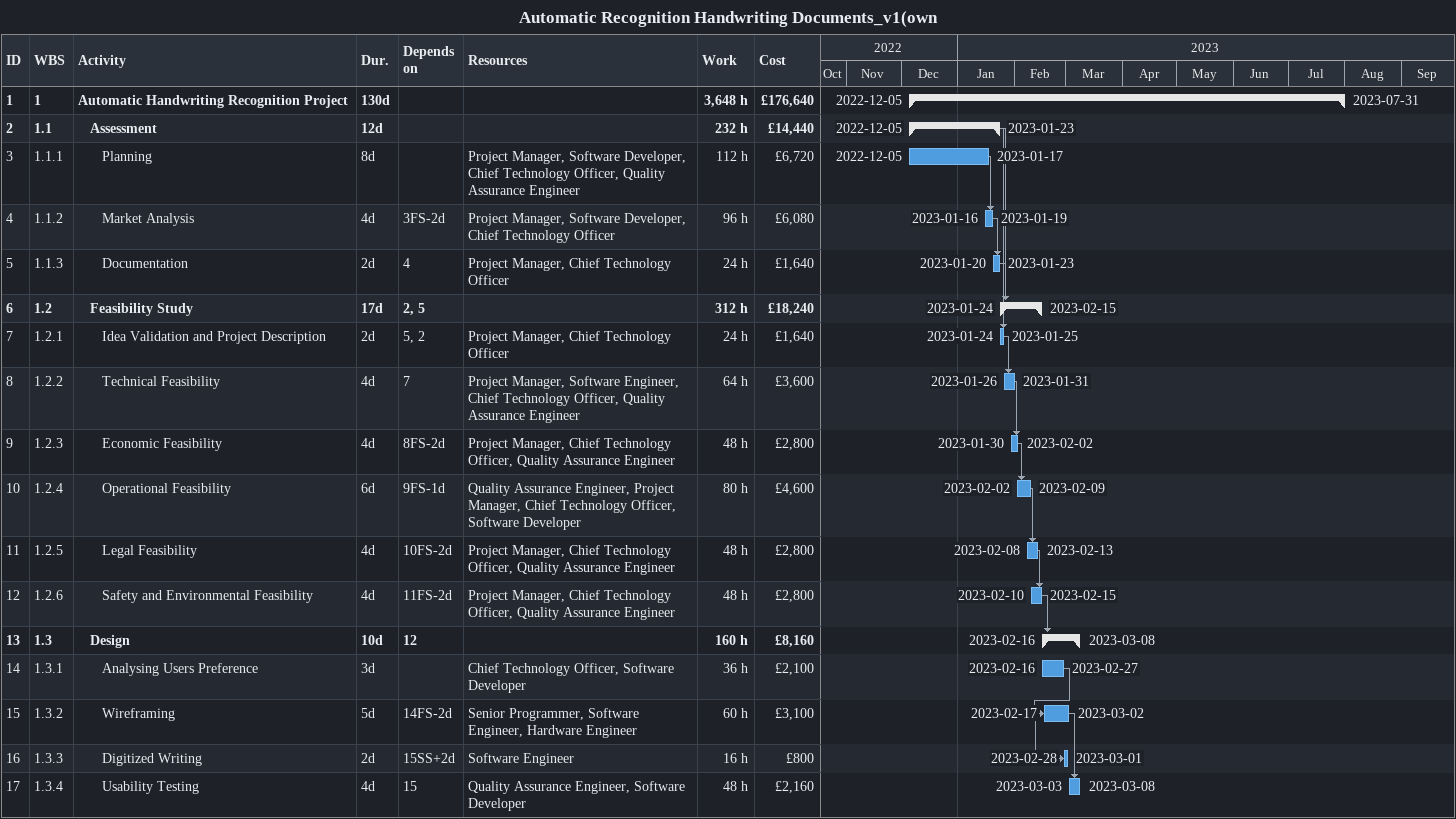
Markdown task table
Automatic Recognition Handwriting Documents_v1(own

| ID | WBS | Task | Duration | Start | Finish | Predecessors | Resources | Work (h) | Cost (£) |
|---|---|---|---|---|---|---|---|---|---|
| 1 | 1 | **Automatic Handwriting Recognition Project** | 130d | 2022-12-05 | 2023-07-31 |  |  | 3648 | 176640 |
| 2 | 1.1 | **Assessment** | 12d | 2022-12-05 | 2023-01-23 |  |  | 232 | 14440 |
| 3 | 1.1.1 | Planning | 8d | 2022-12-05 | 2023-01-17 |  | Project Manager, Software Developer, Chief Technology Officer, Quality Assurance Engineer | 112 | 6720 |
| 4 | 1.1.2 | Market Analysis | 4d | 2023-01-16 | 2023-01-19 | 3FS-2d | Project Manager, Software Developer, Chief Technology Officer | 96 | 6080 |
| 5 | 1.1.3 | Documentation | 2d | 2023-01-20 | 2023-01-23 | 4 | Project Manager, Chief Technology Officer | 24 | 1640 |
| 6 | 1.2 | **Feasibility Study** | 17d | 2023-01-24 | 2023-02-15 | 2, 5 |  | 312 | 18240 |
| 7 | 1.2.1 | Idea Validation and Project Description | 2d | 2023-01-24 | 2023-01-25 | 5, 2 | Project Manager, Chief Technology Officer | 24 | 1640 |
| 8 | 1.2.2 | Technical Feasibility | 4d | 2023-01-26 | 2023-01-31 | 7 | Project Manager, Software Engineer, Chief Technology Officer, Quality Assurance Engineer | 64 | 3600 |
| 9 | 1.2.3 | Economic Feasibility | 4d | 2023-01-30 | 2023-02-02 | 8FS-2d | Project Manager, Chief Technology Officer, Quality Assurance Engineer | 48 | 2800 |
| 10 | 1.2.4 | Operational Feasibility | 6d | 2023-02-02 | 2023-02-09 | 9FS-1d | Quality Assurance Engineer, Project Manager, Chief Technology Officer, Software Developer | 80 | 4600 |
| 11 | 1.2.5 | Legal Feasibility | 4d | 2023-02-08 | 2023-02-13 | 10FS-2d | Project Manager, Chief Technology Officer, Quality Assurance Engineer | 48 | 2800 |
| 12 | 1.2.6 | Safety and Environmental Feasibility | 4d | 2023-02-10 | 2023-02-15 | 11FS-2d | Project Manager, Chief Technology Officer, Quality Assurance Engineer | 48 | 2800 |
| 13 | 1.3 | **Design** | 10d | 2023-02-16 | 2023-03-08 | 12 |  | 160 | 8160 |
| 14 | 1.3.1 | Analysing Users Preference | 3d | 2023-02-16 | 2023-02-27 |  | Chief Technology Officer, Software Developer | 36 | 2100 |
| 15 | 1.3.2 | Wireframing | 5d | 2023-02-17 | 2023-03-02 | 14FS-2d | Senior Programmer, Software Engineer, Hardware Engineer | 60 | 3100 |
| 16 | 1.3.3 | Digitized Writing | 2d | 2023-02-28 | 2023-03-01 | 15SS+2d | Software Engineer | 16 | 800 |
| 17 | 1.3.4 | Usability Testing | 4d | 2023-03-03 | 2023-03-08 | 15 | Quality Assurance Engineer, Software Developer | 48 | 2160 |
